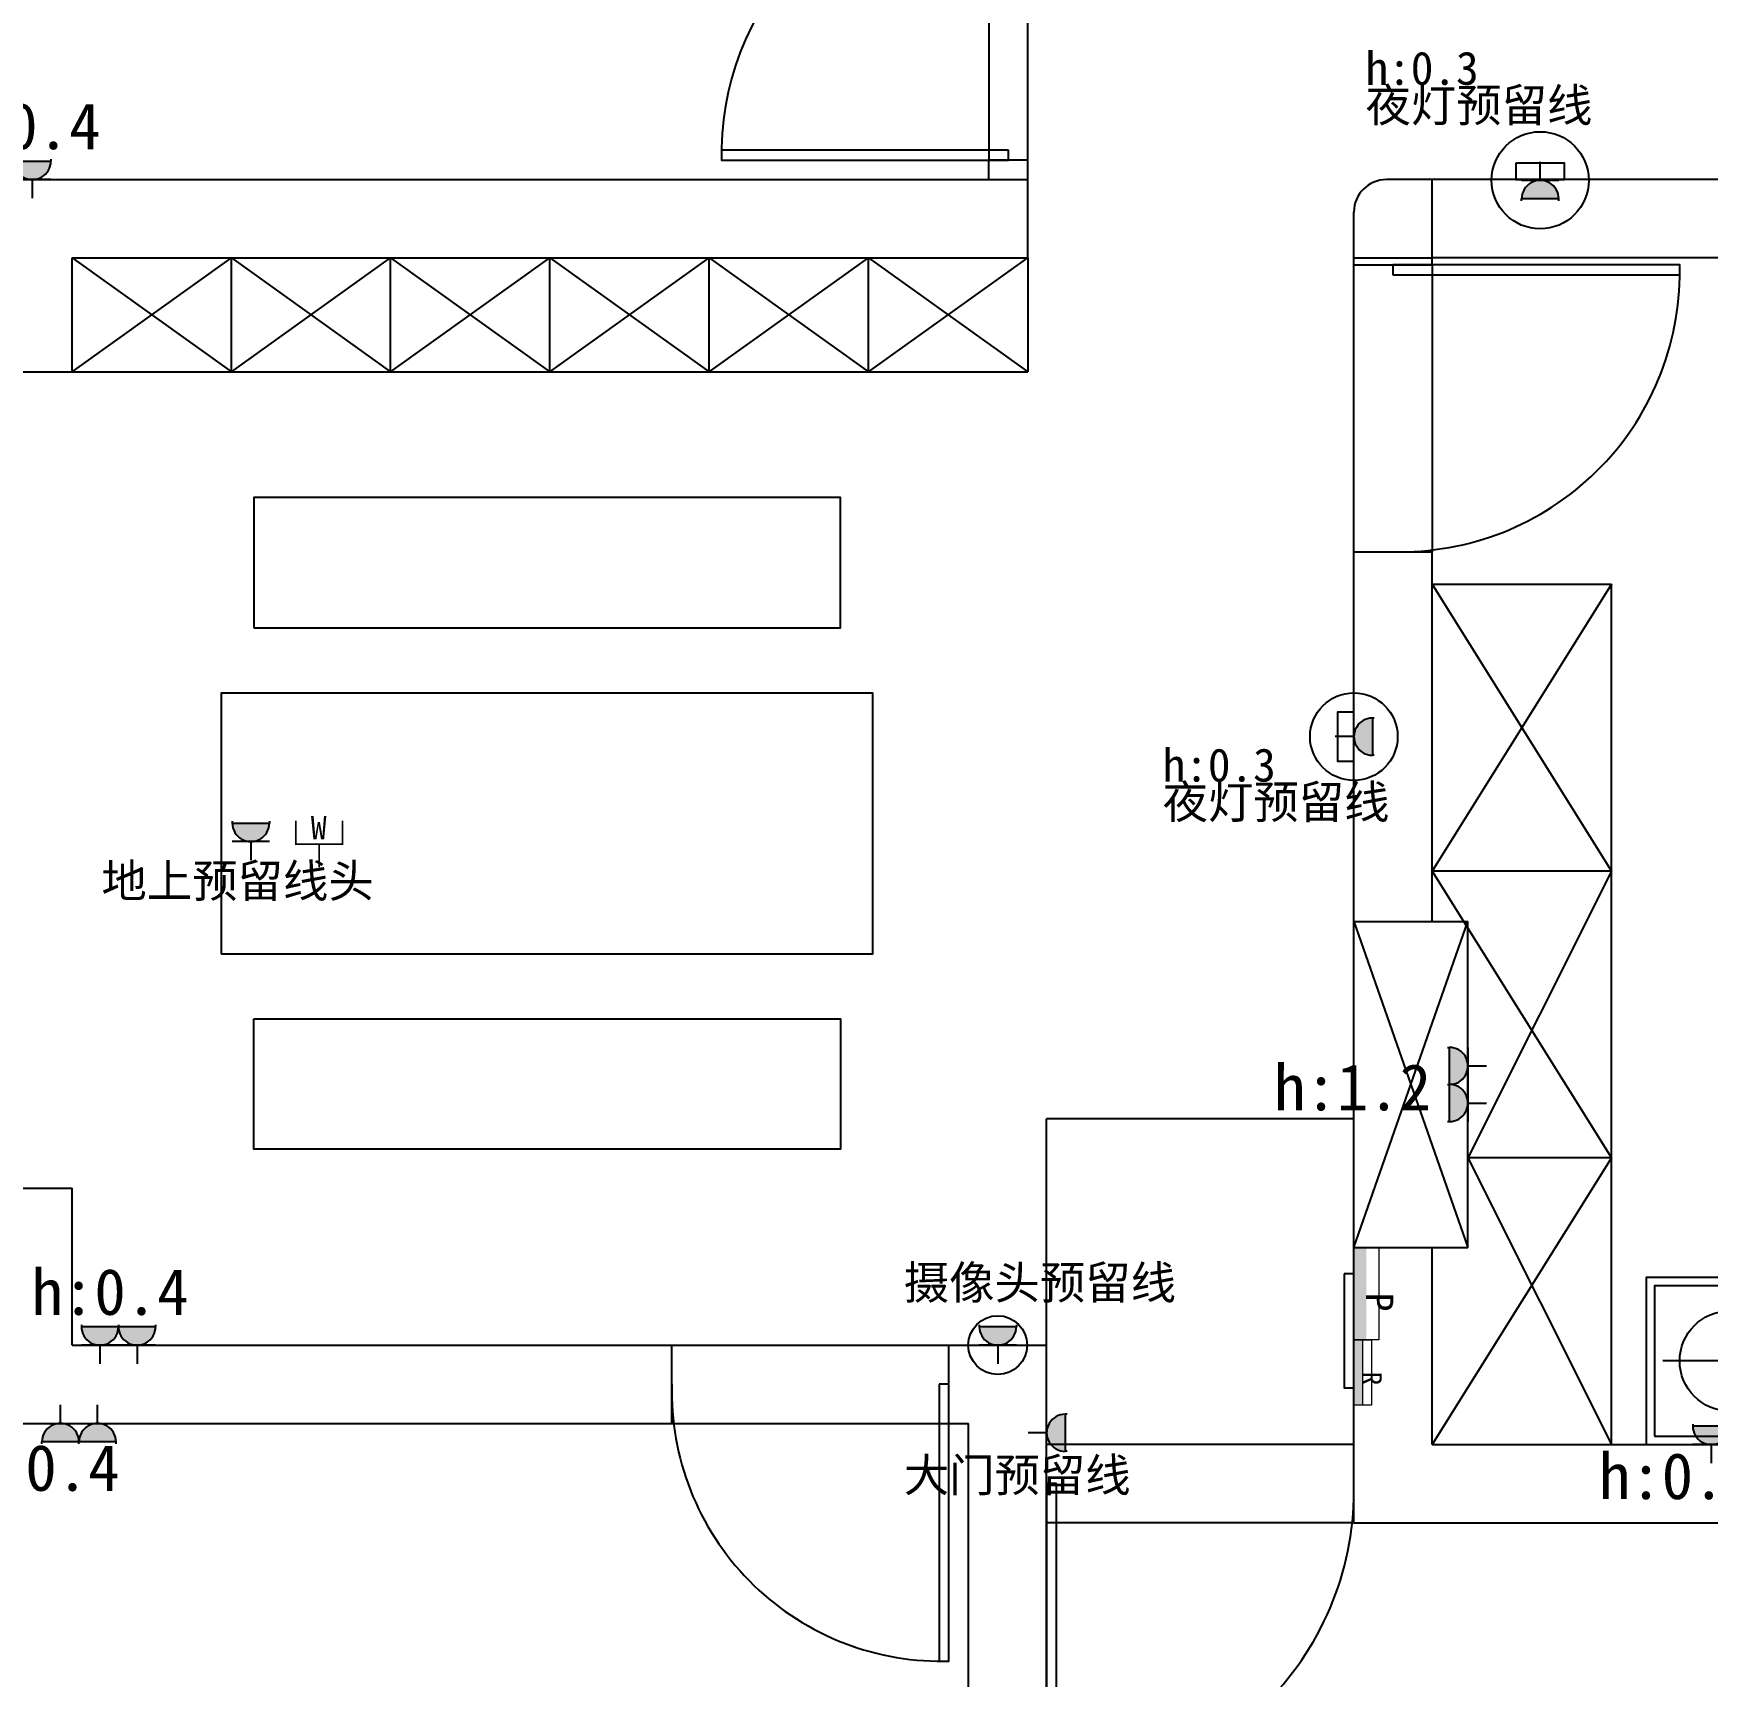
# Model space of a CAD drawing. Header units: millimetres. Extents: x -2231407 to 1513712, y -2704583 to 257.
# Drawn here: x 751955 to 757090, y -1352270 to -1347227 of the extents above; entities that cross this region are included whole.
import ezdxf

# ---------------------------------------------------------------- set-up
doc = ezdxf.new("R2010")
doc.units = ezdxf.units.MM
doc.layers.add('2-水电走线', color=4, linetype='Continuous', lineweight=20)
doc.layers.add('图例', color=4, linetype='Continuous')
doc.layers.add('强电', color=1, linetype='Continuous')
doc.styles.add('宋体', font='', dxfattribs={"width": 3, "height": 100})
doc.styles.add('长仿宋体', font='')
doc.styles.get('宋体').set_extended_font_data('SimSun')
doc.styles.get('长仿宋体').set_extended_font_data('ChangFangSong')

# ---------------------------------------------------------------- blocks, each defined once
blk = doc.blocks.new('A$C7D20469C')
at = {"color": 8}
for p, q in [((250, 450), (250, 50)), ((450, 250), (50, 250))]:
    blk.add_line(p, q, dxfattribs=at)
for points in [[(500, 0), (500, 500), (0, 500), (0, 0)], [(475, 25), (475, 475), (25, 475), (25, 25)]]:
    blk.add_lwpolyline(points, close=True, dxfattribs=at)
blk.add_circle((250, 250), 150, dxfattribs=at)
blk = doc.blocks.new('五孔插座')
at = {"layer": '强电'}
h = blk.add_hatch(color=256, dxfattribs=at)
edge = h.paths.add_edge_path()
edge.add_ellipse((-2429131.2, -177745.8), major_axis=(-65.2, -65.2), ratio=1, start_angle=135, end_angle=315)
edge.add_line((-2429223.3, -177745.7), (-2429223.3, -177745.8))
edge.add_line((-2429223.3, -177745.8), (-2429039, -177745.8))
for p, q in [((-2429131.2, -177653.6), (-2429131.2, -177561.5)), ((-2429039, -177653.6), (-2429223.3, -177653.6)), ((-2429223.3, -177745.8), (-2429039, -177745.8)), ((-2429223.3, -177755), (-2429223.3, -177745.8)), ((-2429039, -177755), (-2429039, -177745.8))]:
    blk.add_line(p, q, dxfattribs=at)
at = {"layer": '强电', "extrusion": (0, 0, -1)}
blk.add_ellipse((-2429131.2, -177745.8), major_axis=(-65.2, -65.2), ratio=1, start_param=0.785398, end_param=3.926991, dxfattribs=at)
blk = doc.blocks.new('yfjhjl')
at = {"color": 1, "const_width": 9.6}
for points in [[(229609, 23222.7), (229609, 23102.7), (229849, 23102.7), (229849, 23222.7)], [(229729, 23102.7), (229729, 22982.7)]]:
    blk.add_lwpolyline(points, dxfattribs=at)
at = {"color": 1, "style": '宋体'}
blk.add_text('W', height=120, dxfattribs=at).set_placement((229686.1, 23127.9))

msp = doc.modelspace()

# ---------------------------------------------------------------- hatches: boundary and pattern name
at = {"layer": '2-水电走线', "lineweight": -3, "ltscale": 5}
for points in [[(756043.62555, -1350952.94222), (756005.32054, -1350952.94222), (756005.32054, -1351236.30563), (756043.62555, -1351236.30563)], [(756032.45514, -1351236.30563), (756005.32054, -1351236.30563), (756005.32054, -1351437.03533), (756032.45514, -1351437.03533)]]:
    msp.add_hatch(color=1, dxfattribs=at).paths.add_polyline_path(points)

# ---------------------------------------------------------------- linework, layer by layer
at = {"color": 8}
for p, q in [((754885.32054, -1346735.94222), (754885.32054, -1347615.94222)), ((755005.32054, -1347615.94222), (755005.32054, -1346735.94222)), ((754885.32054, -1347675.94222), (754885.32054, -1347615.94222)), ((755005.32054, -1347615.94222), (754885.32054, -1347615.94222)), ((755005.32054, -1347675.94222), (755005.32054, -1347615.94222)), ((751480.32054, -1347675.94222), (755005.32054, -1347675.94222)), ((755005.32054, -1347915.94222), (755005.32054, -1347675.94222)), ((756245.32054, -1347675.94222), (756105.32054, -1347675.94222)), ((756245.32054, -1347915.94222), (756245.32054, -1347675.94222)), ((757150.32054, -1347675.94222), (756245.32054, -1347675.94222)), ((756005.32054, -1347915.94222), (756005.32054, -1347775.94222)), ((752072.84183, -1348265.94222), (752072.84183, -1347915.94222)), ((752072.84183, -1347915.94222), (755005.32054, -1347915.94222)), ((752561.58828, -1348265.94222), (752561.58828, -1347915.94222)), ((753050.33473, -1348265.94222), (753050.33473, -1347915.94222)), ((753539.08118, -1348265.94222), (753539.08118, -1347915.94222)), ((754027.82764, -1348265.94222), (754027.82764, -1347915.94222)), ((754516.57409, -1348265.94222), (754516.57409, -1347915.94222)), ((755005.32054, -1347915.94222), (755005.32054, -1348265.94222)), ((756005.32054, -1347915.94222), (756245.32054, -1347915.94222)), ((756005.32054, -1347937.94222), (756005.32054, -1347915.94222)), ((756005.32054, -1347937.94222), (756245.32054, -1347937.94222)), ((756005.32054, -1348817.94222), (756005.32054, -1347937.94222)), ((757150.32054, -1347915.94222), (756245.32054, -1347915.94222)), ((756245.32054, -1347937.94222), (756245.32054, -1347915.94222)), ((756245.32054, -1347937.94222), (756245.32054, -1348817.94222)), ((751832.84183, -1348265.94222), (752072.84183, -1348265.94222)), ((752072.84183, -1348265.94222), (755005.32054, -1348265.94222)), ((756005.32054, -1349952.94222), (756005.32054, -1348817.94222)), ((756005.32054, -1348817.94222), (756245.32054, -1348817.94222)), ((756245.32054, -1349952.94222), (756245.32054, -1348817.94222)), ((756245.32054, -1348917.94222), (756795.32054, -1348917.94222)), ((756795.32054, -1351557.94222), (756795.32054, -1348917.94222)), ((756795.32054, -1349797.94222), (756245.32054, -1349797.94222)), ((756005.32054, -1349952.94222), (756355.32054, -1349952.94222)), ((756005.32054, -1350952.94222), (756005.32054, -1349952.94222)), ((756005.32054, -1350952.94222), (756355.32054, -1349952.94222)), ((756005.32054, -1349952.94222), (756355.32054, -1350952.94222)), ((756355.32054, -1350952.94222), (756355.32054, -1349952.94222)), ((755062.84183, -1351252.94222), (755062.84183, -1350557.94222)), ((756005.32054, -1350557.94222), (755062.84183, -1350557.94222)), ((756795.32054, -1350677.94222), (756355.32054, -1350677.94222)), ((751832.84183, -1350770.94222), (752072.84183, -1350770.94222)), ((752072.84183, -1351252.94222), (752072.84183, -1350770.94222)), ((756005.32054, -1351797.94222), (756005.32054, -1350952.94222)), ((756005.32054, -1350952.94222), (756355.32054, -1350952.94222)), ((756245.32054, -1351557.94222), (756245.32054, -1350952.94222)), ((752072.84183, -1351252.94222), (753912.84183, -1351252.94222)), ((753912.84183, -1351492.94222), (753912.84183, -1351252.94222)), ((753912.84183, -1351252.94222), (754762.84183, -1351252.94222)), ((754762.84183, -1351492.94222), (754762.84183, -1351252.94222)), ((754762.84183, -1351252.94222), (755062.84183, -1351252.94222)), ((755062.84183, -1354757.94222), (755062.84183, -1351252.94222)), ((751480.32054, -1351492.94222), (753912.84183, -1351492.94222)), ((753912.84183, -1351492.94222), (754762.84183, -1351492.94222)), ((754762.84183, -1351492.94222), (754822.84183, -1351492.94222)), ((754822.84183, -1354517.94222), (754822.84183, -1351492.94222)), ((756005.32054, -1351557.94222), (755062.84183, -1351557.94222)), ((756245.32054, -1351557.94222), (759265.32054, -1351557.94222)), ((756005.32054, -1351797.94222), (755062.84183, -1351797.94222)), ((756005.32054, -1351797.94222), (756245.32054, -1351797.94222)), ((756005.32054, -1351797.94222), (759505.32054, -1351797.94222))]:
    msp.add_line(p, q, dxfattribs=at)
for points in [[(754945.32054, -1347585.94222), (754065.32054, -1347585.94222), (754065.32054, -1347615.94222), (754945.32054, -1347615.94222)], [(756501.98217, -1347625.94222), (756501.98217, -1347675.94222), (756651.98217, -1347675.94222), (756651.98217, -1347625.94222)], [(756125.32054, -1347967.94222), (757005.32054, -1347967.94222), (757005.32054, -1347937.94222), (756125.32054, -1347937.94222)], [(752630.07179, -1349051.8574), (754430.07179, -1349051.8574), (754430.07179, -1348651.8574), (752630.07179, -1348651.8574)], [(752530.07179, -1350051.8574), (754530.07179, -1350051.8574), (754530.07179, -1349251.8574), (752530.07179, -1349251.8574)], [(756005.32054, -1349310.44222), (755955.32054, -1349310.44222), (755955.32054, -1349460.44222), (756005.32054, -1349460.44222)], [(752630.07179, -1350251.8574), (754430.07179, -1350251.8574), (754430.07179, -1350651.8574), (752630.07179, -1350651.8574)], [(755975.32054, -1351033.81707), (755975.32054, -1351383.81707), (756005.32054, -1351383.81707), (756005.32054, -1351033.81707)], [(754732.84183, -1351372.94222), (754732.84183, -1352222.94222), (754762.84183, -1352222.94222), (754762.84183, -1351372.94222)], [(755092.84183, -1351677.94222), (755062.84183, -1351677.94222), (755062.84183, -1352620.42092), (755092.84183, -1352620.42092)]]:
    msp.add_lwpolyline(points, close=True, dxfattribs=at)
for points in [[(752072.84183, -1348265.94222), (752561.58828, -1347915.94222), (753050.33473, -1348265.94222), (753539.08118, -1347915.94222), (754027.82764, -1348265.94222), (754516.57409, -1347915.94222), (755005.32054, -1348265.94222)], [(752072.84183, -1347915.94222), (752561.58828, -1348265.94222), (753050.33473, -1347915.94222), (753539.08118, -1348265.94222), (754027.82764, -1347915.94222), (754516.57409, -1348265.94222), (755005.32054, -1347915.94222)], [(756245.32054, -1348917.94222), (756795.32054, -1349797.94222), (756355.32054, -1350677.94222), (756795.32054, -1351557.94222)], [(756795.32054, -1348917.94222), (756245.32054, -1349797.94222), (756795.32054, -1350677.94222), (756245.32054, -1351557.94222)]]:
    msp.add_lwpolyline(points, dxfattribs=at)
at = {"color": 1, "ltscale": 3}
for centre, radius in [((756576.98216, -1347678.05168), 148.97269), ((756005.32054, -1349385.44282), 134.29436)]:
    msp.add_circle(centre, radius, dxfattribs=at)
at = {"color": 3, "ltscale": 3}
msp.add_circle((754912.84183, -1351252.94247), 90.29276, dxfattribs=at)
at = {"color": 8}
for centre, radius, start, end in [((754923.07622, -1347593.44222), 857.78847, 88.51402941, 180.50096711), ((756105.32054, -1347775.94222), 100, 90, 180), ((756147.56485, -1347960.44222), 857.78847, 268.51402941, 0.50096712), ((754740.34183, -1351395.17751), 827.79868, 178.46080722, 270.51911683), ((755085.34183, -1351700.20348), 920.248, 269.53303555, 1.3861493)]:
    msp.add_arc(centre, radius, start, end, dxfattribs=at)
at = {"layer": '2-水电走线', "color": 1}
msp.add_line((756032.45514, -1351437.03533), (756032.45514, -1351236.30563), dxfattribs=at)
for points in [[(756081.93057, -1350952.94222), (756081.93057, -1351236.30563), (756005.32054, -1351236.30563), (756005.32054, -1350952.94222)], [(756059.58974, -1351236.30563), (756059.58974, -1351437.03533), (756005.32054, -1351437.03533), (756005.32054, -1351236.30563)]]:
    msp.add_lwpolyline(points, close=True, dxfattribs=at)

# ---------------------------------------------------------------- block references
at = {"color": 3, "xscale": 0.5960957183269784, "yscale": 0.5960957184899598, "zscale": 0.5960957183999994}
msp.add_blockref('yfjhjl', (615890.38207, -1363486.79018), dxfattribs=at)
at = {"color": 8, "xscale": 1.026, "yscale": 1.026, "zscale": 1.026, "rotation": 270}
msp.add_blockref('A$C7D20469C', (756902.32054, -1351044.94231), dxfattribs=at)
at = {"layer": '图例', "lineweight": -3, "xscale": -0.6174629999686039, "yscale": 0.6174630000425968, "zscale": 0.6174630000000002}
for p, rotation in [((2251848.63372, -1457383.86903), 179.9994884421663), ((-743320.65486, -1237970.12461), 359.9994884421664), ((646297.39347, -2849283.07923), 89.9994884421663), ((2252518.97382, -1459415.67293), 179.9994884421663), ((866063.24735, 149501.5863), 269.9994884421663), ((866063.24735, 149387.8033), 269.9994884421663), ((2252056.06277, -1460960.86928), 179.9994884421663), ((2252169.84577, -1460960.86928), 179.9994884421663), ((2254810.64859, -1460960.86954), 179.9994884421663), ((-747860.42717, -1241785.01489), 359.9994884421664), ((-747746.64418, -1241785.01489), 359.9994884421664), ((645354.91477, -2851419.54382), 89.99948844216622), ((2256999.56824, -1461265.86928), 179.9994884421663)]:
    msp.add_blockref('五孔插座', p, dxfattribs=dict(at, rotation=rotation))

# ---------------------------------------------------------------- texts
at = {"layer": '2-水电走线', "color": 1, "attachment_point": 4, "rotation": 270, "style": '长仿宋体'}
for s, insert, char_height in [('{\\fSimHei|b0|i0|c134|p49;P}', (756084.31372, -1351092.04559), 84.043575), ('{\\fSimHei|b0|i0|c134|p49;R}', (756061.27793, -1351334.84403), 59.535)]:
    msp.add_mtext(s, dxfattribs=dict(at, insert=insert, char_height=char_height))
at = {"layer": '图例', "color": 4, "attachment_point": 4, "style": '长仿宋体'}
for s, insert, char_height, width in [('{\\fSimSun|b0|i0|c134|p2;h:0.3}', (756041.04551, -1347334.96697), 102.06, 909.442511), ('{\\fSimSun|b0|i0|c134|p2;夜灯预留线}', (756041.04551, -1347453.27675), 102.06, 909.442511), ('{\\fSimSun|b0|i0|c134|p2;h:0.4}', (751677.9831, -1347512.91789), 141.75, 1263.1145985), ('{\\fSimSun|b0|i0|c134|p2;h:0.3}', (755418.55121, -1349473.24466), 102.06, 909.442511), ('{\\fSimSun|b0|i0|c134|p2;夜灯预留线}', (755418.55121, -1349591.55444), 102.06, 909.442511), ('{\\fSimSun|b0|i0|c134|p2;地上预留线头}', (752162.9741, -1349833.47396), 102.06, 909.442511), ('{\\fSimSun|b0|i0|c134|p2;h:1.2}', (755760.09822, -1350462.56755), 141.75, 1263.1145985), ('{\\fSimSun|b0|i0|c134|p2;h:0.4}', (751948.32226, -1351090.32519), 141.75, 1263.1145985), ('{\\fSimSun|b0|i0|c134|p2;摄像头预留线}', (754624.49054, -1351066.45311), 102.06, 909.442511), ('{\\fSimSun|b0|i0|c134|p2;h:0.4}', (751736.54458, -1351630.37576), 141.75, 1263.1145985), ('{\\fSimSun|b0|i0|c134|p2;大门预留线}', (754624.49054, -1351657.2029), 102.06, 909.442511), ('{\\fSimSun|b0|i0|c134|p2;h:0.75}', (756756.84491, -1351655.66242), 141.75, 1263.1145985)]:
    msp.add_mtext(s, dxfattribs=dict(at, insert=insert, char_height=char_height, width=width))

doc.saveas('drawing.dxf')
